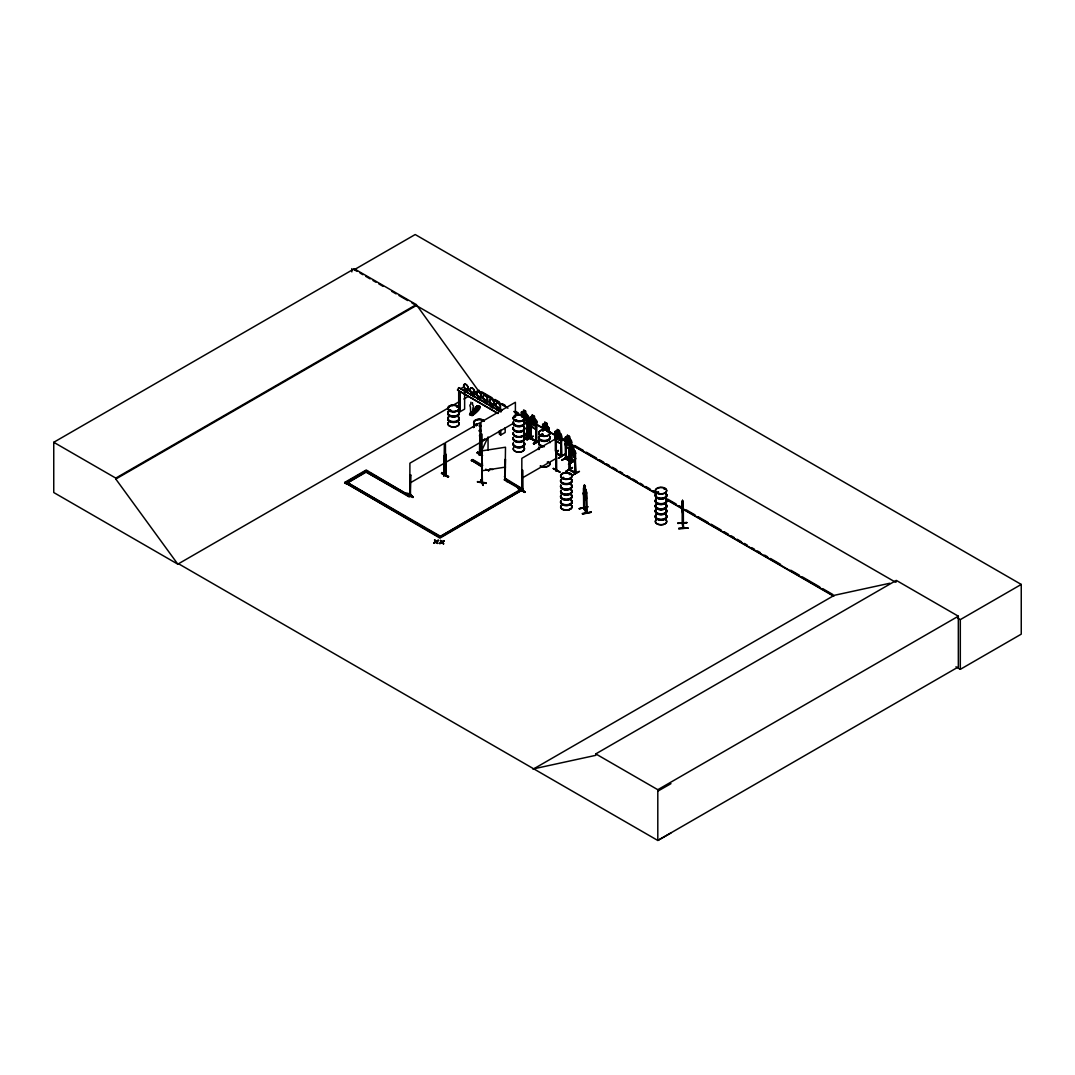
<?xml version="1.0" encoding="UTF-8"?>
<svg xmlns="http://www.w3.org/2000/svg" width="1075" height="1075" viewBox="0 0 1075 1075"><rect width="100%" height="100%" fill="white"/><g stroke="black" fill="none" stroke-linecap="round" stroke-linejoin="round"><path stroke-width="1.5" d="M467.155 392.308L467.114 389.271M492.887 407.21L492.955 404.187L491.073 403.34L490.872 406.578L491.315 405.933M497.255 410.032L497.738 406.941L499.082 411.147L499.418 407.909L498.921 411.174M471.737 394.834L471.898 392.026L471.979 394.888M478.268 398.852L478.362 395.761L480.028 399.86M484.529 402.386L484.825 399.483L484.731 402.292M492.74 404.308C494.527 409.132 489.528 405.96 491.275 403.219L492.982 406.901L490.805 406.31M497.618 409.75L497.738 406.941M682.571 512.117L682.289 507.427M682.558 501.877L682.531 500.305L682.8 504.498M682.974 513.568L682.894 515.489L682.692 504.511M477.407 482.043L486.236 483.401M477.461 481.56L486.29 482.877M472.53 413.982L472.96 407.627A2.029 1.478 41.6 0 0 472.583 404.912L472.463 402.668M682.719 523.646L682.665 522.92M683.431 527.637C680.623 515.288 685.165 531.722 683.082 527.664M465.072 391.367L465.448 388.303L467.114 391.932L465.233 391.515M465.408 391.219L466.913 391.958L466.913 389.392L465.233 388.424L465.233 391.125M473.081 396.178C474.277 383.466 474.008 405.947 471.898 392.026M499.042 411.08L499.969 410.435L498.719 410.959M682.692 506.728C683.378 502.321 681.98 512.479 682.706 507.843L682.947 511.713L682.759 507.669M682.692 511.848L682.84 510.746M476.158 409.817L474.948 409.468M471.75 413.123L471.065 413.647M471.764 413.109C470.433 412.088 472.328 415.608 471.549 413.297L470.729 413.055M586.077 500.077C579.049 481.493 586.318 505.855 586.48 498.115M682.208 523.27L683.015 528.416L683.418 527.22M682.665 523.686L682.813 502.038M584.061 507.669L583.779 508.569L583.712 486.397L586.05 490.24M586.211 511.767L586.48 512.211M583.738 507.239L586.856 512.896L586.507 492.538M481.936 482.836L482.379 462.868M505.505 459.294L505.143 479.437L522.88 489.152L505.653 478.59L504.403 479.934L520.192 489.044M450.223 409.898L449.726 410.663M451.258 410.663L449.887 410.233L450.868 410.395M457.305 406.713L456.633 406.417L457.345 406.807M457.117 406.982L456.62 406.538M476.924 424.894L475.808 424.732M475.929 424.974L476.964 424.289M477.058 424.8L476.615 424.934M483.145 420.957L482.46 421.212M483.199 421.037L482.715 420.527M516.309 420.58L515.476 420.365M516.39 420.218L515.234 419.774M522.463 416.146L521.751 416.522M522.356 416.052L521.792 416.442M541.343 434.407C539.032 435.147 543.09 435.953 541.612 434.582M541.652 434.905L540.859 434.69M548.196 431.088L547.282 431.303M562.897 477.743C565.343 477.152 561.956 478.912 563.152 477.407M569.911 474.518L569.307 474.478M570.14 474.196L569.522 474.33M664.82 488.735L664.135 488.708M663.987 488.923L664.525 488.655M480.74 480.001L483.172 485.053M579.264 508.771L587.864 506.97M682.155 501.998L682.638 506.943M406.337 493.613C409.293 491.302 420.15 503.382 406.363 493.546M413.136 497.08L406.605 493.412L413.19 497.107M441.865 473.094C461.686 484.852 428.602 464.037 448.369 476.816M442.161 472.866L448.665 476.574M477.381 452.602L477.743 451.97L481.64 454.201M525.124 491.853C504.847 480.619 538.871 499.741 518.311 488.695M524.788 492.444L518.284 488.749L518.647 488.144M524.654 415.998C524.439 414.09 528.604 414.171 525.151 416.898L526.454 420.594L524.721 417.181M572.263 452.414L574.238 451.352L572.908 453.395L574.305 457.103L572.478 453.663C571.631 456.996 569.145 454.335 572.021 452.871L570.704 449.31L572.384 452.414M527.019 424.182L527.731 415.703L525.756 413.579M527.14 424.249L524.587 422.771L527.072 424.289L527.798 422.179M530.15 423.631L530.795 426.439L535.78 429.315L536.506 427.205M560.787 455.33L561.513 456.472L561.446 435.079L560.693 433.83L555.09 431.465L555.735 440.844L560.72 443.706L561.446 441.704M560.72 443.706L561.513 441.664M470.796 412.975L471.428 413.378M481.842 482.312L481.748 450.573L488.05 436.988L488.05 450.25M489.783 469.197L492.646 469.547M533.093 436.208L526.992 439.729M558.328 450.707L555.721 452.199M568.473 456.566L562.023 459.979M565.987 471.508L572.505 467.464L565.678 471.401M477.905 398.758C480.431 400.102 481.398 396.903 478.147 395.882L478.147 398.449L480.028 399.389L478.147 398.449M497.873 413.445L458.703 390.83L457.52 389.983L458.703 387.645L501.42 411.564M534.45 418.605L536.573 420.688L536.573 442.067L530.096 438.372L530.217 417.033L532.407 417.503M530.66 437.968L530.741 438.761L530.983 425.324M536.721 441.825L535.914 440.992M555.99 453.018L561.661 456.297L561.083 436.074L561.069 455.907M561.446 455.706L555.762 452.629M571.645 447.509L571.577 440.925L565.961 436.799L565.222 437.323L565.813 459.012L566.055 447.24M565.168 458.622L571.645 462.317L571.577 458.971M571 461.296C557.912 455.061 573.862 460.584 571.551 462.317M574.843 450.922L569.871 448.047L569.199 448.53L569.172 469.882L570.005 469.264M569.454 449.82L570.005 469.99M575.004 472.489L575.864 472.651L569.871 469.708M575.837 473.403L575.192 453.139L574.964 473.242C579.949 474.196 558.946 464.857 575.125 472.476M470.904 402.211L470.783 404.375A2.029 1.478 41.6 0 0 470.407 406.874L470.729 413.445L473.255 413.472L473.255 414.332L470.541 413.539L470.541 412.679L470.729 414.507M410.26 494.554L409.898 494.352M444.633 474.707L443.706 474.922L444.418 474.505M445.749 474.76L445.87 473.578M480.149 454.913L479.45 455.262L479.867 434.864L479.732 454.752M556.595 470.528L556.514 450.653L555.708 450.868L556.514 450.653M545.442 428.602L544.125 425.042L545.858 428.293C546.638 425.055 549.164 427.81 546.315 429.127M476.722 424.625L475.956 424.437M541.867 434.77L541.182 435.106M548.143 431.303L547.471 430.968M657.161 492.417L658.639 492.189L657.631 492.78M658.008 492.041L657.537 492.726M477.085 406.054L477.824 406.162L470.474 414.829L477.824 406.081L469.923 414.654L470.541 412.679M473.04 413.418L472.288 414.963L469.99 414.292L470.756 412.733M469.573 414.56L477.287 405.745C489.367 405.692 457.211 427.272 480.001 406.713L477.287 405.92L469.6 414.574L472.704 415.461M480.001 406.713L471.764 415.192L479.84 406.887M472.14 415.313L480.001 406.552M477.649 452.387L481.6 454.537M486.196 403.353C486.747 392.187 486.921 411.523 484.825 399.483M583.456 508.139L586.439 512.963L586.211 492.592L586.789 492.982M410.704 475.056L409.898 475.271L410.704 475.056L410.113 495.333L410.784 494.93L409.938 495.091M443.693 475.593L444.66 475.392L444.351 455.383L443.706 475.647L444.297 474.545M446.192 473.766L445.359 473.954L446.3 473.873M445.453 474.586L445.359 473.954M446.192 474.492L446.232 454.55L445.426 454.752L446.232 454.55M479.222 455.142L479.773 454.779M480.982 453.354L481.237 454.295L481.17 434.381M446.286 474.465L445.655 474.774L445.426 442.672L479.867 422.784L480.095 454.913M480.982 454.08L480.942 422.166L515.395 402.278L515.395 417.194M555.748 470.689L556.514 470.541M451.204 410.569L449.914 410.663M475.58 424.397L476.789 424.208M521.509 412.115L522.222 411.618L527.019 414.48M530.889 416.549L530.15 417.073L530.405 438.251L536.734 441.879M565.289 437.391L566.001 436.893M569.266 448.611L569.965 448.114M438.318 540.671L436.222 541.209L438.318 540.255L436.504 541.921L437.686 543.439L436.047 541.773L433.924 543.157L436.047 542.19M444.19 541.115L442.094 541.652L444.19 540.698L442.389 542.364L443.572 543.883L441.919 542.217L439.796 543.601L441.919 542.633M433.924 542.741L435.751 541.477L434.596 539.986L436.222 541.209M433.924 543.157L435.751 541.477M436.504 541.921L438.318 540.255M439.796 543.184L441.637 541.907L440.468 540.416L442.094 541.652M439.796 543.601L441.637 541.907M442.389 542.364L444.19 540.698M472.274 415.34L472.288 414.278M443.921 475.768L444.58 455.504M441.637 473.228L447.778 476.736M477.152 452.723L482.352 455.679M479.289 454.295L479.934 453.999L479.652 455.222M443.988 475.728L444.351 443.29L409.898 463.177L409.83 495.199M522.423 470.071L522.611 490.146L522.652 470.205M553.222 468.593L560.075 472.086L553.585 468.377M522.168 489.689L522.128 489.743M555.708 469.95L556.071 470.151M522.49 489.918L521.765 490.294L521.845 458.326L556.299 438.439L556.299 470.42L555.923 433.091M178.611 563.797L177.912 564.214L53.75 492.525L53.75 442.295L354.266 268.79L416.307 304.601L478.348 390.655L507.333 407.398M354.266 268.79L354.266 269.717L415.205 234.538L1021.25 584.437L1021.25 634.156L960.311 669.335L955.957 666.809M53.75 442.295L115.791 478.106L416.307 304.601M670.961 832.964L657.806 840.462L178.531 563.757L177.818 564.16L115.791 479.033L416.307 305.528M460.597 388.733L463.097 387.282M464.481 391.179L465.73 390.668L464.655 391.287M464.655 391.905L465.73 391.287M466.604 392.415L467.679 391.784L467.679 392.617M177.818 564.16L449.377 407.385M452.266 405.705L459.509 401.526M463.863 399.013L468.203 396.514M470.931 394.915L472.006 394.283L472.194 395.009M473.994 393.168L479.047 390.252M471.119 395.009L472.194 394.391M472.879 396.043L473.968 395.412L474.142 396.352M473.067 396.137L474.142 395.519M477.394 398.637L478.644 398.126L477.569 398.744M477.569 399.363L478.644 398.744M479.517 399.873L480.606 399.242L479.517 400.693M458.703 390.83L458.703 410.717L460.248 411.618L464.642 409.078L464.642 392.496M412.424 520.743L347.185 482.46L439.971 536.022L438.708 537.379L520.152 489.73L521.415 490.455L439.971 538.091L344.672 482.46L366.199 470.03L410.516 496.233L409.266 496.959L366.199 472.1L409.266 496.341L410.516 495.615M483.857 402.373L484.933 401.741L485.107 402.467M344.672 483.078L366.199 470.648L367.462 470.756L345.935 483.804L367.462 471.374M484.032 402.467L485.107 401.848M485.806 403.501L487.056 402.977L487.056 403.81M490.308 406.095L491.382 405.477M490.496 406.82L491.571 406.202M492.444 407.331L493.519 406.699L492.444 408.151M496.771 409.83L498.021 409.924M521.509 412.007L521.509 415.38L521.442 412.047L523.7 412.477M521.697 413.338L522.289 413.673M527.059 414.412L527.865 415.662L527.865 437.041L524.64 435.187M409.898 483.065L444.351 463.177M445.426 462.559L479.867 442.672M480.942 442.053L513.957 422.986M527.435 416.657L527.14 436.665L527.435 416.657L528.094 436.92L523.606 434.327M528.027 416.993L527.22 416.778M532.259 414.977L531.278 422.314L532.34 424.88L534.315 426.023L535.377 424.679L534.45 416.159L532.259 414.977L532.34 417.382M499.311 430.847L499.311 434.166L500.775 435.012L505.169 432.472L505.169 427.648M530.405 418.363L530.822 438.748M535.914 421.803L536.721 422.018L535.914 421.803L535.914 441.771L536.143 421.682M481.439 466.671L471.387 460.248L472.651 459.522L482.688 465.327M471.387 460.866L472.651 460.14L476.951 462.626M530.875 426.399L535.847 429.274M542.875 425.566L542.875 430.537M546.852 423.389L546.852 425.834L548.976 427.931M524.64 434.663L528.094 436.195L523.606 433.803M524.748 438.425L531.252 434.73L524.802 438.493M525.111 439.057L531.561 435.281L524.748 438.842M548.223 426.627L543.318 423.886M526.938 440.038L533.361 436.302M548.384 432.325L548.613 428.871L549.191 432.526M549.191 429.207L548.384 429.006M535.847 441.14L531.05 438.103M536.788 441.22L530.217 437.713M533.805 444.056L538.951 441.019L533.805 444.069L533.455 443.451L538.629 440.481M533.482 443.491L538.669 440.535M538.709 440.884L533.509 443.841M555.09 431.465L555.117 439.514M555.762 430.981L557.199 431.814M488.614 470.81L489.864 469.466L488.614 470.81L485.739 469.157M559.39 430.551L560.303 439.07L559.255 440.414L557.267 439.272L556.218 436.705L557.199 429.368L559.39 430.551L559.39 432.997L560.76 433.789M561.661 436.41L560.854 436.208M555.735 440.844L560.787 443.666M565.477 438.613L565.584 458.514L571.873 462.196L571.806 458.837M569.387 436.49L570.449 440.36L570.449 444.929L569.387 446.273L567.412 445.131L566.35 442.564L566.35 437.995L567.412 437.632M569.454 436.45L569.454 438.896L570.865 439.702M565.222 443.881L565.88 446.689L569.602 448.839M504.403 479.934L505.64 479.383L505.478 478.442M571 448.692L571.215 441.933L571.739 447.979L573.002 448.718L571.739 447.173M571.806 442.268L571 442.053M555.762 451.89L558.395 450.398L555.802 452.306M565.88 446.689L569.683 448.799M571.389 446.394L573.432 447.657L574.426 451.581L574.426 456.136L573.365 457.493L571.389 456.351L570.328 453.771L571.389 446.394L573.499 447.617L573.365 450.143M569.199 448.53L569.844 457.91L574.897 460.732M560.787 455.531L561.674 455.545M521.845 478.214L556.299 458.326M558.395 458.273L564.886 454.161L558.476 458.273M575.555 452.199L574.87 450.855L575.622 473.537L575.179 472.261M562.064 460.396L568.527 456.243L562.064 459.979M575.77 453.475L574.964 453.274M569.844 457.91L569.333 455.088M504.403 479.316L521.617 489.259L522.88 488.534M441.623 535.699L518.701 491.194M522.88 489.152L521.617 489.259M344.672 482.46L439.971 537.473L521.415 490.455M575.34 460.584L568.527 464.118L575.031 460.033M575.071 460.396L568.527 464.118L575.031 460.315M565.947 471.495L572.142 467.665M572.505 474.922C579.707 472.18 583.644 468.176 572.505 475.338M533.039 769.243L834.267 595.322L889.764 583.255M533.737 768.827L595.778 755.335L595.778 753.897L896.295 580.393L958.336 616.203L958.336 666.957L657.806 840.462L657.806 789.708L958.336 616.203M896.295 581.83L895.596 582.247L411.98 303.029M957.435 617.95L960.311 619.617L1021.25 584.437M657.806 791.16L670.961 783.662M482.42 482.971L482.151 470.46M505.075 479.208L505.505 447.213L481.976 450.855L482.124 483.024M556.299 469.694L555.869 470.917L555.923 439.729M522.289 489.958L522.49 489.192M515.476 419.922L516.712 420.002M516.175 420.365L516.484 419.774M563.018 477.434L562.521 478.2M563.864 478.2L562.574 478.106M492.941 406.847L491.141 405.88M445.897 474.33L446.004 454.416M410.475 494.822L410.475 474.922M522.168 490.415L522.074 470.541M450.801 410.475L450.102 410.395M584.41 485.053L585.888 490.791L585.378 496.502L583.927 492.202L584.41 485.053L585.472 486.693M584.048 488.574L583.47 488.184L583.698 508.556M585.512 489.112L586.144 490.227M586.426 491.624L586.063 490.187L586.52 498.182M579.291 508.878L587.891 506.688L579.291 508.462M586.171 511.915L584.074 507.991M582.381 513.474L591.129 512.291L582.543 514.105M582.395 513.823L590.995 512.049M527.368 435.778L527.785 437.055M480.552 480.364L483.132 485.094M504.645 476.682L507.037 481.775L504.43 476.615M481.976 470.743L505.505 467.101M465.233 390.991L467.114 391.932M476.857 452.83L482.258 456.042M441.368 473.336L447.832 477.045M553.276 468.485L559.779 472.194M657.43 492.807L658.236 493.049M682.141 501.917L682.276 523.713M682.558 503.342L682.464 503.342M682.813 504.484L683.082 528.443M683.095 507.064L682.235 501.689M683.324 508.018L683.418 527.946M677.788 523.149L686.938 522.531L677.841 523.431M677.828 523.31L686.925 522.799M678.701 528.309C694.867 528.215 687.946 527.623 678.701 528.672M678.701 528.685L687.798 528.174M565.786 458.246L565.289 457.963M569.871 469.493L569.145 469.117M569.454 469.708L569.454 454.792M575.3 473.054L575.192 461.43M575.528 473.537L569.266 469.896M434.596 539.986L436.222 541.625M440.468 540.416L442.094 542.069M436.047 541.773L437.686 543.439M441.919 542.217L443.572 543.883M515.274 420.392L516.39 419.801M475.862 409.293L474.895 409.562L475.405 410.018M682.289 502.858L682.531 500.305M536.371 442.027L536.506 420.674L530.848 416.683M571.322 461.833L571 456.969M571.349 461.82L571.215 456.848M518.593 488.198L525.097 491.907M410.771 494.393L410.059 495.32L410.126 475.392M354.266 269.717L357.155 271.384M360.044 273.05L362.933 274.716M365.809 276.382L370.136 278.882M373.025 280.548L375.914 282.214M378.803 283.881L383.13 286.38M391.784 291.379L396.111 293.878M399 295.544L407.653 300.53M546.92 423.348L544.729 422.166L543.748 429.516M569.535 436.41L567.345 435.227L567.412 437.794L565.893 436.84M481.949 391.918L492.095 397.777M494.997 399.457L499.351 401.969M502.24 403.636L505.143 405.315M515.301 411.174L518.19 412.854M561.688 437.955L564.59 439.635M574.735 445.493L583.443 450.519M586.332 452.185L596.491 458.044M599.38 459.724L603.733 462.237M606.636 463.903L609.538 465.583M612.441 467.262L616.781 469.762M619.684 471.441L622.586 473.121M626.927 475.62L629.829 477.3M632.732 478.98L637.085 481.493M639.988 483.159L642.877 484.838M645.779 486.505L650.133 489.018M653.036 490.697L655.925 492.363M667.535 499.069L676.229 504.081M679.131 505.761L682.02 507.44M686.374 509.94L695.082 514.965M697.971 516.645L708.129 522.504M711.018 524.17L721.177 530.042M724.066 531.708L728.42 534.221M731.322 535.901L734.225 537.567M737.127 539.247L741.468 541.76M744.37 543.426L747.273 545.106M751.613 547.618L754.516 549.285M757.418 550.964L760.321 552.631M764.674 555.143L767.563 556.823M770.466 558.489L780.611 564.362M790.77 570.22L799.464 575.232M802.367 576.912L819.768 586.95M822.657 588.63L832.816 594.488M514.589 411.577L521.832 415.77M527.637 419.116L530.539 420.782M536.331 424.141L543.587 428.32M549.379 431.666L555.184 435.012M560.989 438.372L565.329 440.884M571.134 444.23L656.677 493.613M665.371 498.639L833.555 595.738M477.394 390.521L507.951 408.164M513.769 411.523L521.039 415.716M526.857 419.075L529.76 420.755M535.578 424.114L542.862 428.32M548.667 431.68L554.485 435.039M560.303 438.398L564.671 440.911M571.94 445.104L654.863 492.982M666.487 499.7L833.77 596.276M523.633 417.893L525.608 419.035L525.608 414.48L522.947 412.813L524.278 416.374M523.633 419.855L525.608 420.997L526.669 419.653L525.756 411.134L523.633 409.911L522.571 417.288M467.45 389.795L477.596 395.667M480.498 397.333L490.657 403.206M493.559 404.872L502.267 409.898M498.021 409.306L497.846 410.032M458.703 387.645L500.775 411.94M457.52 389.983L498.142 413.445M555.99 452.508L561.016 455.41M555.762 453.153L561.446 456.432M471.387 460.248L481.439 466.053M521.415 491.073L520.152 489.73M370.324 473.027L410.516 496.233M415.326 522.423L425.472 528.282M428.374 529.948L438.519 535.807M595.778 753.897L657.806 789.708M442.389 541.948L443.572 543.466M436.504 541.504L437.686 543.023M440.468 540.832L441.637 542.324M434.596 540.389L435.751 541.881M584.612 485.873L585.217 487.66L584.612 486.693M583.712 486.397L584.531 487.62L584.504 485.04M591.143 512.345L590.968 511.646M480.74 480.27L483.172 485.457M524.694 416.065L523.633 413.297L523.633 416.374M565.356 443.868L566.001 446.595M555.224 438.009L555.856 440.75M530.284 423.617L530.916 426.345M682.544 510.101L682.437 503.718M960.311 619.617L960.311 669.335M586.48 491.584L586.52 512.99L586.413 512.17M583.765 488.117L583.752 508.515M575.474 452.185L575.474 458.716M570.032 453.475L570.099 470.084M567.479 435.308L567.479 437.753M565.84 439.084L565.705 458.971M561.365 435.12L561.365 441.637M561.083 436.074L561.083 455.961M555.345 439.393L555.345 450.989M548.976 427.877L548.976 432.862M547.847 431.881L546.785 423.429M546.785 431.263L546.785 426.694L544.81 425.552L544.81 430.121M544.877 422.247L544.877 424.692L542.62 424.262L542.687 430.86M543.224 426.023L543.224 430.994M522.06 413.808L522.06 417.113M505.102 459.361L505.143 479.437M500.775 430.04L500.775 435.012M499.794 410.328L499.969 411.268M484.933 401.741L484.933 402.574M481.748 434.031L481.748 450.008M481.533 433.91L481.533 449.874M480.095 434.999L480.095 454.967M479.826 396.85L479.826 399.416M477.972 408.849L475.257 408.218M477.287 409.615L474.572 408.984M472.006 394.283L472.006 395.116M460.248 391.73L460.248 411.618M445.655 454.886L445.655 474.774M351.834 268.602L351.834 271.894M115.791 478.106L115.791 479.033M571.228 478.697A5.684 3.279 0 0 1 567.049 483.589A5.684 3.279 0 0 1 560.814 479.49M571.242 485.107A5.698 3.292 0 0 1 567.049 490.012A5.698 3.292 0 0 1 560.801 485.9M571.309 484.758A5.778 3.333 0 0 1 567.062 489.73A5.778 3.333 0 0 1 560.733 485.564M571.309 484.476A5.778 3.333 0 0 1 567.062 489.447A5.778 3.333 0 0 1 560.733 485.282M571.242 484.18A5.698 3.292 0 0 1 567.049 489.085A5.698 3.292 0 0 1 560.801 484.973M571.309 479.275A5.778 3.333 0 0 1 567.062 484.247A5.778 3.333 0 0 1 560.733 480.082M571.309 478.993A5.778 3.333 0 0 1 567.062 483.965A5.778 3.333 0 0 1 560.733 479.799M571.242 479.611A5.698 3.292 0 0 1 567.049 484.516A5.698 3.292 0 0 1 560.801 480.404M560.787 490.294A5.711 3.292 0 0 0 567.049 494.419A5.711 3.292 0 0 0 571.255 489.501A5.657 3.265 0 0 1 567.775 494.191A5.657 3.265 0 0 1 560.639 491.033M560.841 505.828A5.657 3.265 0 0 0 567.049 509.913A5.657 3.265 0 0 0 571.215 505.035A5.711 3.292 0 0 1 567.049 510.061A5.711 3.292 0 0 1 560.787 505.935M571.255 489.931A5.711 3.292 0 0 1 567.049 494.849A5.711 3.292 0 0 1 560.787 490.724M571.228 495.266A5.684 3.279 0 0 1 567.049 500.157A5.684 3.279 0 0 1 560.814 496.045M571.228 494.339A5.684 3.279 0 0 1 567.049 499.23A5.684 3.279 0 0 1 560.814 495.132M571.242 500.748A5.698 3.292 0 0 1 567.049 505.653A5.698 3.292 0 0 1 560.801 501.541M571.309 500.399A5.778 3.333 0 0 1 567.062 505.371A5.778 3.333 0 0 1 560.733 501.205M571.309 500.117A5.778 3.333 0 0 1 567.062 505.089A5.778 3.333 0 0 1 560.733 500.923M571.309 494.917A5.778 3.333 0 0 1 567.062 499.888A5.778 3.333 0 0 1 560.733 495.723M571.309 494.634A5.778 3.333 0 0 1 567.062 499.606A5.778 3.333 0 0 1 560.733 495.441M571.228 499.821A5.684 3.279 0 0 1 567.049 504.726A5.684 3.279 0 0 1 560.814 500.614M571.215 490.2A5.671 3.279 0 0 1 567.775 494.997A5.671 3.279 0 0 1 560.639 491.839M571.228 505.357A5.684 3.279 0 0 1 567.049 510.249A5.684 3.279 0 0 1 560.814 506.15M666.03 499.364A5.778 3.333 0 0 1 661.031 504.363A5.778 3.333 0 0 1 656.032 499.364M665.962 499.714A5.698 3.292 0 0 1 661.031 504.645A5.698 3.292 0 0 1 656.099 499.714M665.976 504.511A5.711 3.292 0 0 1 661.031 509.456A5.711 3.292 0 0 1 656.086 504.511M666.03 493.882A5.778 3.333 0 0 1 661.031 498.881A5.778 3.333 0 0 1 656.032 493.882M665.962 498.787A5.698 3.292 0 0 1 661.031 503.718A5.698 3.292 0 0 1 656.099 498.787M665.962 494.218A5.698 3.292 0 0 1 661.031 499.149A5.698 3.292 0 0 1 656.099 494.218M666.03 499.082A5.778 3.333 0 0 1 661.031 504.081A5.778 3.333 0 0 1 656.032 499.082M666.03 493.6A5.778 3.333 0 0 1 661.031 498.598A5.778 3.333 0 0 1 656.032 493.6M665.962 493.304A5.698 3.292 0 0 1 661.031 498.236A5.698 3.292 0 0 1 656.099 493.304M666.03 515.006A5.778 3.333 0 0 1 661.031 520.004A5.778 3.333 0 0 1 656.032 515.006M665.962 515.355A5.698 3.292 0 0 1 661.031 520.287A5.698 3.292 0 0 1 656.099 515.355M665.976 519.749A5.711 3.292 0 0 1 661.031 524.694A5.711 3.292 0 0 1 656.086 519.749M665.976 519.937A5.711 3.292 0 0 1 661.031 524.882A5.711 3.292 0 0 1 656.086 519.937M666.03 509.523A5.778 3.333 0 0 1 661.031 514.522A5.778 3.333 0 0 1 656.032 509.523M665.962 514.428A5.698 3.292 0 0 1 661.031 519.359A5.698 3.292 0 0 1 656.099 514.428M665.962 509.859A5.698 3.292 0 0 1 661.031 514.791A5.698 3.292 0 0 1 656.099 509.859M666.03 514.723A5.778 3.333 0 0 1 661.031 519.722A5.778 3.333 0 0 1 656.032 514.723M666.03 509.241A5.778 3.333 0 0 1 661.031 514.24A5.778 3.333 0 0 1 656.032 509.241M665.962 508.945A5.698 3.292 0 0 1 661.031 513.877A5.698 3.292 0 0 1 656.099 508.945M523.821 431.693A5.711 3.292 0 0 1 519.628 436.611A5.711 3.292 0 0 1 513.366 432.486M523.821 421.803A5.698 3.292 0 0 1 519.628 426.708A5.698 3.292 0 0 1 513.38 422.596M523.807 420.876A5.684 3.279 0 0 1 519.628 425.781A5.684 3.279 0 0 1 513.393 421.669M523.807 427.286A5.684 3.279 0 0 1 519.628 432.19A5.684 3.279 0 0 1 513.393 428.078M523.888 426.95A5.778 3.333 0 0 1 519.642 431.922A5.778 3.333 0 0 1 513.299 427.743M523.888 426.667A5.778 3.333 0 0 1 519.642 431.639A5.778 3.333 0 0 1 513.299 427.46M523.821 426.372A5.698 3.292 0 0 1 519.628 431.277A5.698 3.292 0 0 1 513.38 427.165M523.888 421.454A5.778 3.333 0 0 1 519.642 426.426A5.778 3.333 0 0 1 513.299 422.26M523.888 421.172A5.778 3.333 0 0 1 519.642 426.143A5.778 3.333 0 0 1 513.299 421.978M523.807 431.908A5.684 3.279 0 0 1 519.628 436.813A5.684 3.279 0 0 1 513.393 432.701M523.794 432.378A5.671 3.279 0 0 1 519.628 437.27A5.671 3.279 0 0 1 513.407 433.171M523.794 447.227A5.671 3.279 0 0 1 519.628 452.118A5.711 3.292 0 0 1 513.366 448.127M513.407 448.02A5.671 3.279 0 0 0 519.628 452.118A5.711 3.292 0 0 0 523.821 447.334M523.821 432.096A5.711 3.292 0 0 1 519.628 437.001A5.711 3.292 0 0 1 513.366 432.889M523.821 437.444A5.698 3.292 0 0 1 519.628 442.349A5.698 3.292 0 0 1 513.38 438.237M523.807 436.517A5.684 3.279 0 0 1 519.628 441.422A5.684 3.279 0 0 1 513.393 437.31M523.807 442.927A5.684 3.279 0 0 1 519.628 447.832A5.684 3.279 0 0 1 513.393 443.72M523.888 442.591A5.778 3.333 0 0 1 519.642 447.563A5.778 3.333 0 0 1 513.299 443.384M523.888 442.309A5.778 3.333 0 0 1 519.642 447.281A5.778 3.333 0 0 1 513.299 443.102M523.821 442.013A5.698 3.292 0 0 1 519.628 446.918A5.698 3.292 0 0 1 513.38 442.806M523.888 437.095A5.778 3.333 0 0 1 519.642 442.067A5.778 3.333 0 0 1 513.299 437.901M523.888 436.813A5.778 3.333 0 0 1 519.642 441.785A5.778 3.333 0 0 1 513.299 437.619M544.353 446.649A5.778 3.333 0 0 1 539.354 441.65M538.844 448.893A5.711 3.292 0 0 1 538.844 447.187M549.943 436.974A5.778 3.333 0 0 1 543.601 441.14A5.778 3.333 0 0 1 539.354 436.168M540.268 435.469A5.778 3.333 0 0 1 542.862 434.609M549.862 437.297A5.698 3.292 0 0 1 544.353 441.435A5.698 3.292 0 0 1 538.857 437.297M540.322 435.832A5.698 3.292 0 0 1 542.888 434.972M544.353 446.367A5.778 3.333 0 0 1 539.354 441.368M549.943 436.692A5.778 3.333 0 0 1 543.601 440.857A5.778 3.333 0 0 1 539.354 435.886M540.268 435.187A5.778 3.333 0 0 1 542.862 434.327M549.849 436.383A5.684 3.279 0 0 1 544.353 440.508A5.684 3.279 0 0 1 538.871 436.383M540.335 434.905A5.684 3.279 0 0 1 542.888 434.058M542.888 446.81A5.698 3.292 0 0 1 538.857 442.792M544.353 446.004A5.698 3.292 0 0 1 538.857 441.865M549.862 441.865A5.698 3.292 0 0 1 550.051 442.725M538.844 449.135A5.711 3.292 0 0 1 538.844 447.428M538.871 449.592A5.671 3.279 0 0 1 538.871 447.899M538.844 449.31A5.711 3.292 0 0 1 538.844 447.603M549.849 462.72A5.684 3.279 0 0 1 547.202 466.402A5.684 3.279 0 0 1 540.335 465.892M549.836 463.029A5.671 3.279 0 0 1 547.188 466.711A5.671 3.279 0 0 1 540.349 466.187M548.384 461.605A5.684 3.279 0 0 1 547.202 462.129M480.834 425.593A5.684 3.279 0 0 1 479.356 425.713M476.521 425.27A5.684 3.279 0 0 1 475.338 420.11A5.684 3.279 0 0 1 484.287 420.782M480.821 426.063A5.657 3.265 0 0 1 479.356 426.17M476.534 425.74A5.657 3.265 0 0 1 474.868 420.916A5.657 3.265 0 0 1 483.36 420.594M480.834 425.808A5.711 3.292 0 0 1 479.356 425.928M476.507 425.485A5.711 3.292 0 0 1 475.325 420.298A5.711 3.292 0 0 1 484.301 420.983M480.861 430.86A5.778 3.333 0 0 1 479.356 430.968M473.578 427.635A5.778 3.333 0 0 1 474.357 425.969M480.834 431.129A5.698 3.292 0 0 1 479.356 431.25M473.86 427.111A5.698 3.292 0 0 1 474.424 426.318M480.861 430.578A5.778 3.333 0 0 1 479.356 430.685M473.578 427.353A5.778 3.333 0 0 1 474.357 425.687M480.834 430.202A5.684 3.279 0 0 1 479.356 430.322M473.672 427.03A5.684 3.279 0 0 1 474.438 425.391M480.834 435.697A5.698 3.292 0 0 1 479.356 435.818M484.261 439.366A5.657 3.265 0 0 1 482.191 440.562M484.865 438.909A5.698 3.292 0 0 1 482.205 440.898M458.514 417.221A5.778 3.333 0 0 1 453.502 422.22A5.778 3.333 0 0 1 448.503 417.221M458.447 417.57A5.698 3.292 0 0 1 453.502 422.502A5.698 3.292 0 0 1 448.571 417.57M458.447 421.978A5.711 3.292 0 0 1 453.502 426.923A5.711 3.292 0 0 1 448.571 421.978M458.42 422.166A5.671 3.279 0 0 1 453.502 427.084A5.671 3.279 0 0 1 448.597 422.166M458.514 411.738A5.778 3.333 0 0 1 453.502 416.737A5.778 3.333 0 0 1 448.503 411.738M458.447 416.643A5.698 3.292 0 0 1 453.502 421.575A5.698 3.292 0 0 1 448.571 416.643M458.447 412.074A5.698 3.292 0 0 1 453.502 417.006A5.698 3.292 0 0 1 448.571 412.074M458.514 416.939A5.778 3.333 0 0 1 453.502 421.938A5.778 3.333 0 0 1 448.503 416.939M458.514 411.456A5.778 3.333 0 0 1 453.502 416.455A5.778 3.333 0 0 1 448.503 411.456M458.447 411.161A5.698 3.292 0 0 1 453.502 416.092A5.698 3.292 0 0 1 448.571 411.161M585.915 496.233L585.042 492.525L584.168 493.492L584.195 487.822L585.028 491.409L585.888 490.549L585.915 496.233M535.269 425.552L533.428 422.206C532.515 425.498 530.257 422.932 532.972 421.4L531.655 417.839L533.388 421.091C534.168 417.852 536.694 420.621 533.858 421.924L535.269 425.552M560.209 439.957L558.368 436.598C557.455 439.903 555.197 437.323 557.912 435.805L556.595 432.244L558.328 435.482C559.107 432.257 561.634 435.012 558.785 436.329L560.209 439.957M570.355 445.803L568.5 442.457C567.56 445.708 565.235 443.169 568.057 441.65L566.727 438.089L568.473 441.341C569.239 438.103 571.766 440.871 568.93 442.174L570.355 445.803M477.394 452.548L482.581 455.558L477.421 452.521M575.555 458.676L574.776 460.664L575.622 458.729M515.395 414.359L515.395 414.359M682.249 508.462L682.894 515.489L682.249 508.462M479.235 407.412L476.534 406.619L479.235 407.412M478.738 407.989L476.023 407.183L478.738 407.989M476.521 410.475L473.82 409.669L476.521 410.475M525.258 411.416L523.982 410.677L525.258 412.236L525.258 411.416M533.952 416.442L532.689 415.703L533.952 417.248L533.952 416.442M546.423 423.644L545.159 422.905L546.423 424.45L546.423 423.644M558.893 430.833L557.629 430.107L558.893 431.653L558.893 430.833M569.038 436.692L567.761 435.953L569.038 437.498L569.038 436.692M534.315 419.492L532.34 418.35L532.34 422.918L534.315 424.061L534.315 419.492M559.255 433.897L557.267 432.755L557.267 437.323L559.255 438.466L559.255 433.897M569.387 439.742L567.412 438.6L567.412 443.169L569.387 444.311L569.387 439.742M573.365 450.963L571.389 449.82L571.389 454.389L573.365 455.531L573.365 450.963M585.378 489.972L584.437 488.453L584.437 493.022L585.378 494.54L585.378 489.972M563.448 478.603A5.711 3.292 0 0 0 572.021 475.755A5.711 3.292 0 0 0 563.448 472.893A5.711 3.292 0 0 0 563.448 478.603M563.461 479.047A5.684 3.279 0 0 0 571.994 476.212A5.684 3.279 0 0 0 563.461 473.363A5.684 3.279 0 0 0 563.461 479.047M563.448 478.792A5.711 3.292 0 0 0 572.021 475.929A5.711 3.292 0 0 0 563.448 473.081A5.711 3.292 0 0 0 563.448 478.792M658.182 493.371A5.711 3.292 0 0 0 666.742 490.523A5.711 3.292 0 0 0 658.182 487.66A5.711 3.292 0 0 0 658.182 493.371M661.031 508.918A5.671 3.279 0 0 0 665.949 504.014A5.711 3.292 0 0 1 661.031 509.053A5.711 3.292 0 0 1 656.086 504.108A5.671 3.279 0 0 0 661.031 508.918M658.196 493.653A5.671 3.279 0 0 0 666.702 490.818A5.671 3.279 0 0 0 658.196 487.983A5.671 3.279 0 0 0 658.196 493.653M661.031 509.738A5.684 3.279 0 0 0 665.949 504.807A5.671 3.279 0 0 1 661.031 509.738A5.671 3.279 0 0 1 656.113 504.82A5.684 3.279 0 0 0 661.031 509.738M516.04 420.768A5.671 3.279 0 0 0 524.56 417.92A5.671 3.279 0 0 0 516.04 415.084A5.671 3.279 0 0 0 516.04 420.768M516.04 421.212A5.671 3.279 0 0 0 524.56 418.377A5.671 3.279 0 0 0 516.04 415.541A5.671 3.279 0 0 0 516.04 421.212M514.844 420.446A5.711 3.292 0 0 0 524.398 418.968A5.711 3.292 0 0 0 517.398 414.937A5.711 3.292 0 0 0 514.844 420.446M541.504 435.671A5.711 3.292 0 0 0 550.064 432.822A5.711 3.292 0 0 0 541.504 429.96A5.711 3.292 0 0 0 541.504 435.671M541.518 435.939A5.671 3.279 0 0 0 550.037 433.104A5.671 3.279 0 0 0 541.518 430.269A5.671 3.279 0 0 0 541.518 435.926A5.671 3.279 0 0 0 550.037 433.091A5.671 3.279 0 0 0 541.518 430.255A5.671 3.279 0 0 0 541.518 435.939M450.667 411.04A5.671 3.279 0 0 0 459.186 408.204A5.671 3.279 0 0 0 450.667 405.369A5.671 3.279 0 0 0 450.667 411.04M450.667 411.497A5.671 3.279 0 0 0 459.186 408.661A5.671 3.279 0 0 0 450.667 405.826A5.671 3.279 0 0 0 450.667 411.497M450.653 411.241A5.711 3.292 0 0 0 459.213 408.393A5.711 3.292 0 0 0 450.653 405.53A5.711 3.292 0 0 0 450.653 411.241M496.086 404.308A3.158 1.828 60 0 0 499.445 408.473A3.158 1.828 60 0 0 499.445 404.012A3.158 1.828 60 0 0 496.086 404.308M495.884 404.428A3.158 1.828 60 0 0 499.23 408.594A3.158 1.828 60 0 0 499.23 404.133A3.158 1.828 60 0 0 495.884 404.428M489.636 400.572A3.158 1.828 60 0 0 492.982 404.738A3.158 1.828 60 0 0 492.982 400.276A3.158 1.828 60 0 0 489.636 400.572M489.421 400.693A3.158 1.828 60 0 0 492.767 404.858A3.158 1.828 60 0 0 492.767 400.397A3.158 1.828 60 0 0 489.421 400.693M470.259 389.392A3.158 1.828 60 0 0 473.605 393.558A3.158 1.828 60 0 0 473.605 389.096A3.158 1.828 60 0 0 470.259 389.392M470.044 389.513A3.158 1.828 60 0 0 473.39 393.678A3.158 1.828 60 0 0 473.39 389.217A3.158 1.828 60 0 0 470.044 389.513M483.172 396.85A3.158 1.828 60 0 0 486.518 401.015A3.158 1.828 60 0 0 486.518 396.554A3.158 1.828 60 0 0 483.172 396.85M482.957 396.971A3.158 1.828 60 0 0 486.317 401.136A3.158 1.828 60 0 0 486.317 396.675A3.158 1.828 60 0 0 482.957 396.971M476.709 393.114A3.158 1.828 60 0 0 480.068 397.28A3.158 1.828 60 0 0 480.068 392.818A3.158 1.828 60 0 0 476.709 393.114M476.507 393.235A3.158 1.828 60 0 0 479.853 397.401A3.158 1.828 60 0 0 479.853 392.939A3.158 1.828 60 0 0 476.507 393.235M463.795 385.656A3.158 1.828 60 0 0 467.141 389.822A3.158 1.828 60 0 0 467.141 385.361A3.158 1.828 60 0 0 463.795 385.656M463.594 385.777A3.158 1.828 60 0 0 466.94 389.943A3.158 1.828 60 0 0 466.94 385.482A3.158 1.828 60 0 0 463.594 385.777"/></g></svg>
